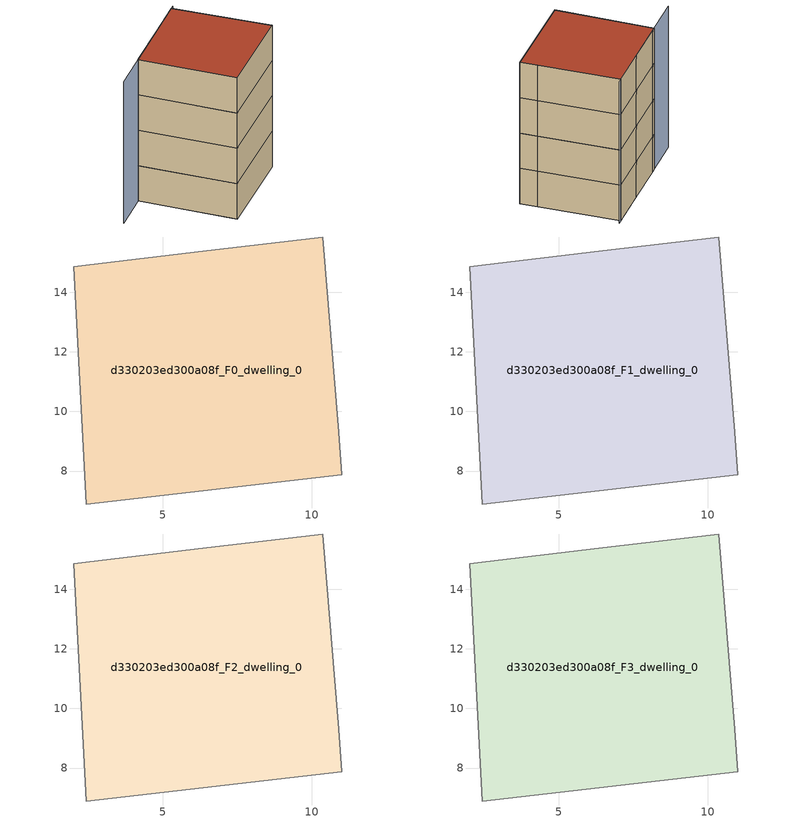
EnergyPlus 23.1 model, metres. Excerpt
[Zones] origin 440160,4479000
d330203ed300a08f_F0_dwelling_0
 floor ground (EU_floor_Construction): 11.01,7.87 10.9,9.29 10.36,15.85 6.48,15.39 2.42,14.9 2.01,14.85 2.44,6.9 z0
 wall adiabatic (EU_wall_Construction): 2.01,14.85 2.42,14.9 6.48,15.39 10.36,15.85 10.9,9.29 11.01,7.87 2.44,6.9 2.01,14.85 z0:3
d330203ed300a08f_F1_dwelling_0
 floor to d330203ed300a08f_F0_dwelling_0 (EU_floor_Construction): 11,7.87 10.9,9.29 10.36,15.85 6.48,15.39 2.42,14.9 2.01,14.85 2.44,6.9 z3
 wall adiabatic (EU_wall_Construction): 2.01,14.85 2.42,14.9 6.48,15.39 10.36,15.85 10.9,9.29 11.01,7.87 2.44,6.9 2.01,14.85 z3:6
d330203ed300a08f_F2_dwelling_0
 floor to d330203ed300a08f_F1_dwelling_0 (EU_floor_Construction): 11,7.87 10.9,9.29 10.36,15.85 6.48,15.39 2.42,14.9 2.01,14.85 2.44,6.9 z6
 wall adiabatic (EU_wall_Construction): 2.01,14.85 2.42,14.9 6.48,15.39 10.36,15.85 10.9,9.29 11.01,7.87 2.44,6.9 2.01,14.85 z6:9
d330203ed300a08f_F3_dwelling_0
 floor to d330203ed300a08f_F2_dwelling_0 (EU_floor_Construction): 11,7.87 10.9,9.29 10.36,15.85 6.48,15.39 2.42,14.9 2.01,14.85 2.44,6.9 z9
 wall adiabatic (EU_wall_Construction): 2.01,14.85 2.42,14.9 6.48,15.39 10.36,15.85 10.9,9.29 11.01,7.87 2.44,6.9 2.01,14.85 z9:12
 roof outside (EU_roof_Construction): 10.36,15.85 10.9,9.29 11.01,7.87 2.44,6.9 2.01,14.85 2.42,14.9 6.48,15.39 z12
shading: 10.73,15.89 -1.58,14.39 z0:12
[Building]
EU S2 Campaign: North Axis=0; Terrain=City; Solar Distribution=FullExterior
[Site:Location]
Madrid: Latitude=40.5; Longitude=-3.5; Time Zone=1; Elevation=609
[SizingPeriod:WeatherFileDays]
AnnualSizingPeriod: Begin Month=1; Begin Day of Month=1; End Month=12; End Day of Month=31; Day of Week for Start Day=Monday; Use Weather File Daylight Saving Period=No; Use Weather File Rain and Snow Indicators=No
[MATERIAL]
EU_InternalMass_Material: Roughness=MediumRough; Thickness=0.1; Conductivity=1; Density=1800; Specific Heat=900; Thermal Absorptance=0.9; Solar Absorptance=0.7; Visible Absorptance=0.7
[MATERIAL:NOMASS] Roughness=MediumRough; Thermal Absorptance=0.9; Solar Absorptance=0.7; Visible Absorptance=0.7
Name | Thermal Resistance
EU_wall_NoMass | 1.60022
EU_roof_NoMass | 1.57597
EU_floor_NoMass | 0.470652
[CONSTRUCTION]
EU_wall_Construction: EU_wall_NoMass
EU_roof_Construction: EU_roof_NoMass
EU_floor_Construction: EU_floor_NoMass
EU_InternalMass_Construction: EU_InternalMass_Material
[ZONE] Type=1; Multiplier=1; Ceiling Height=autocalculate; Floor Area=autocalculate; Part of Total Floor Area=Yes
Name | Volume
d330203ed300a08f_F0_dwelling_0 | 203.827
d330203ed300a08f_F1_dwelling_0; d330203ed300a08f_F2_dwelling_0; d330203ed300a08f_F3_dwelling_0 | 203.826
[INTERNALMASS] Construction=EU_InternalMass_Construction; Surface Area=67.9419
Name | Zone or ZoneList
d330203ed300a08f_F0_dwelling_0_EU_InternalMass | d330203ed300a08f_F0_dwelling_0
d330203ed300a08f_F1_dwelling_0_EU_InternalMass | d330203ed300a08f_F1_dwelling_0
d330203ed300a08f_F2_dwelling_0_EU_InternalMass | d330203ed300a08f_F2_dwelling_0
d330203ed300a08f_F3_dwelling_0_EU_InternalMass | d330203ed300a08f_F3_dwelling_0
[OTHEREQUIPMENT] Fuel Type=Electricity; Design Level Calculation Method=Watts/Area; Power per Zone Floor Area=1; Fraction Latent=0; Fraction Radiant=0; Fraction Lost=0; Carbon Dioxide Generation Rate=0; EndUse Subcategory=EU_Step8_InternalGains
Name | Zone or ZoneList or Space or SpaceList | Schedule
EU_Step8_InternalGain_d330203ed300a08f_F0_dwelling_0_f000 | d330203ed300a08f_F0_dwelling_0 | EU_Step8_GainSchedule_d330203ed300a08f_F0_dwelling_0_f000
EU_Step8_InternalGain_d330203ed300a08f_F1_dwelling_0_f000 | d330203ed300a08f_F1_dwelling_0 | EU_Step8_GainSchedule_d330203ed300a08f_F1_dwelling_0_f000
EU_Step8_InternalGain_d330203ed300a08f_F2_dwelling_0_f000 | d330203ed300a08f_F2_dwelling_0 | EU_Step8_GainSchedule_d330203ed300a08f_F2_dwelling_0_f000
EU_Step8_InternalGain_d330203ed300a08f_F3_dwelling_0_f000 | d330203ed300a08f_F3_dwelling_0 | EU_Step8_GainSchedule_d330203ed300a08f_F3_dwelling_0_f000
[ZONEVENTILATION:DESIGNFLOWRATE] Schedule=EU_AlwaysOn; Design Flow Rate Calculation Method=AirChanges/Hour; Air Changes per Hour=0.480704; Ventilation Type=Natural; Fan Pressure Rise=0; Fan Total Efficiency=1; Constant Term Coefficient=1; Temperature Term Coefficient=0; Velocity Term Coefficient=0; Velocity Squared Term Coefficient=0; Minimum Indoor Temperature=-100; Maximum Indoor Temperature=100; Delta Temperature=-100; Minimum Outdoor Temperature=-100; Maximum Outdoor Temperature=100; Maximum Wind Speed=40
Name | Zone or ZoneList or Space or SpaceList
EU_ConstantAir_d330203ed300a08f_F0_dwelling_0 | d330203ed300a08f_F0_dwelling_0
EU_ConstantAir_d330203ed300a08f_F1_dwelling_0 | d330203ed300a08f_F1_dwelling_0
EU_ConstantAir_d330203ed300a08f_F2_dwelling_0 | d330203ed300a08f_F2_dwelling_0
EU_ConstantAir_d330203ed300a08f_F3_dwelling_0 | d330203ed300a08f_F3_dwelling_0
[HVACTEMPLATE:THERMOSTAT] Constant Heating Setpoint=20; Constant Cooling Setpoint=50
EU_HeatOnly_d330203ed300a08f_F0_dwelling_0; EU_HeatOnly_d330203ed300a08f_F1_dwelling_0; EU_HeatOnly_d330203ed300a08f_F2_dwelling_0; EU_HeatOnly_d330203ed300a08f_F3_dwelling_0
[HVACTEMPLATE:ZONE:IDEALLOADSAIRSYSTEM] System Availability Schedule=EU_AlwaysOn; Maximum Heating Supply Air Temperature=50; Minimum Cooling Supply Air Temperature=13; Maximum Heating Supply Air Humidity Ratio=0.0156; Minimum Cooling Supply Air Humidity Ratio=0.0077; Heating Limit=NoLimit; Cooling Limit=NoLimit; Heating Availability Schedule=EU_AlwaysOn; Cooling Availability Schedule=EU_CoolingOff; Dehumidification Control Type=ConstantSensibleHeatRatio; Cooling Sensible Heat Ratio=0.7; Dehumidification Setpoint=60; Humidification Control Type=None; Humidification Setpoint=30; Outdoor Air Method=None; Outdoor Air Flow Rate per Person=0.00944; Outdoor Air Flow Rate per Zone Floor Area=0; Outdoor Air Flow Rate per Zone=0; Demand Controlled Ventilation Type=None; Outdoor Air Economizer Type=NoEconomizer; Heat Recovery Type=None; Sensible Heat Recovery Effectiveness=0.7; Latent Heat Recovery Effectiveness=0.65
Name | Template Thermostat
d330203ed300a08f_F0_dwelling_0 | EU_HeatOnly_d330203ed300a08f_F0_dwelling_0
d330203ed300a08f_F1_dwelling_0 | EU_HeatOnly_d330203ed300a08f_F1_dwelling_0
d330203ed300a08f_F2_dwelling_0 | EU_HeatOnly_d330203ed300a08f_F2_dwelling_0
d330203ed300a08f_F3_dwelling_0 | EU_HeatOnly_d330203ed300a08f_F3_dwelling_0
[SIZING:ZONE] Zone Cooling Design Supply Air Temperature Input Method=SupplyAirTemperature; Zone Cooling Design Supply Air Temperature=13; Zone Heating Design Supply Air Temperature Input Method=SupplyAirTemperature; Zone Heating Design Supply Air Temperature=50; Zone Cooling Design Supply Air Humidity Ratio=0.008; Zone Heating Design Supply Air Humidity Ratio=0.008; Cooling Design Air Flow Method=DesignDay; Cooling Design Air Flow Rate=0; Cooling Minimum Air Flow per Zone Floor Area=0.000762; Cooling Minimum Air Flow=0; Cooling Minimum Air Flow Fraction=0.2; Heating Design Air Flow Method=DesignDay; Heating Design Air Flow Rate=0; Heating Maximum Air Flow per Zone Floor Area=0.002032; Heating Maximum Air Flow=0.141576; Heating Maximum Air Flow Fraction=0.3; Account for Dedicated Outdoor Air System=No; Dedicated Outdoor Air System Control Strategy=NeutralSupplyAir; Dedicated Outdoor Air Low Setpoint Temperature for Design=autosize; Dedicated Outdoor Air High Setpoint Temperature for Design=autosize; Zone Load Sizing Method=Sensible Load Only No Latent Load; Zone Latent Cooling Design Supply Air Humidity Ratio Input Method=HumidityRatioDifference; Zone Cooling Design Supply Air Humidity Ratio Difference=0.005; Zone Latent Heating Design Supply Air Humidity Ratio Input Method=HumidityRatioDifference; Zone Humidification Design Supply Air Humidity Ratio Difference=0.005
d330203ed300a08f_F0_dwelling_0; d330203ed300a08f_F1_dwelling_0; d330203ed300a08f_F2_dwelling_0; d330203ed300a08f_F3_dwelling_0
[SCHEDULE:CONSTANT]
Name | Hourly Value
EU_AlwaysOn | 1
EU_CoolingOff | 0
[SCHEDULE:FILE] Column Number=1; Rows to Skip at Top=0; Number of Hours of Data=8760; Column Separator=Comma; Interpolate to Timestep=No; Minutes per Item=60; Adjust Schedule for Daylight Savings=Yes
Name | File
EU_Step8_GainSchedule_d330203ed300a08f_F0_dwelling_0_f000 | ../../schedules/d330203ed300a08f/d330203ed300a08f_F0_dwelling_0_f000_gain.csv
EU_Step8_GainSchedule_d330203ed300a08f_F1_dwelling_0_f000 | ../../schedules/d330203ed300a08f/d330203ed300a08f_F1_dwelling_0_f000_gain.csv
EU_Step8_GainSchedule_d330203ed300a08f_F2_dwelling_0_f000 | ../../schedules/d330203ed300a08f/d330203ed300a08f_F2_dwelling_0_f000_gain.csv
EU_Step8_GainSchedule_d330203ed300a08f_F3_dwelling_0_f000 | ../../schedules/d330203ed300a08f/d330203ed300a08f_F3_dwelling_0_f000_gain.csv
